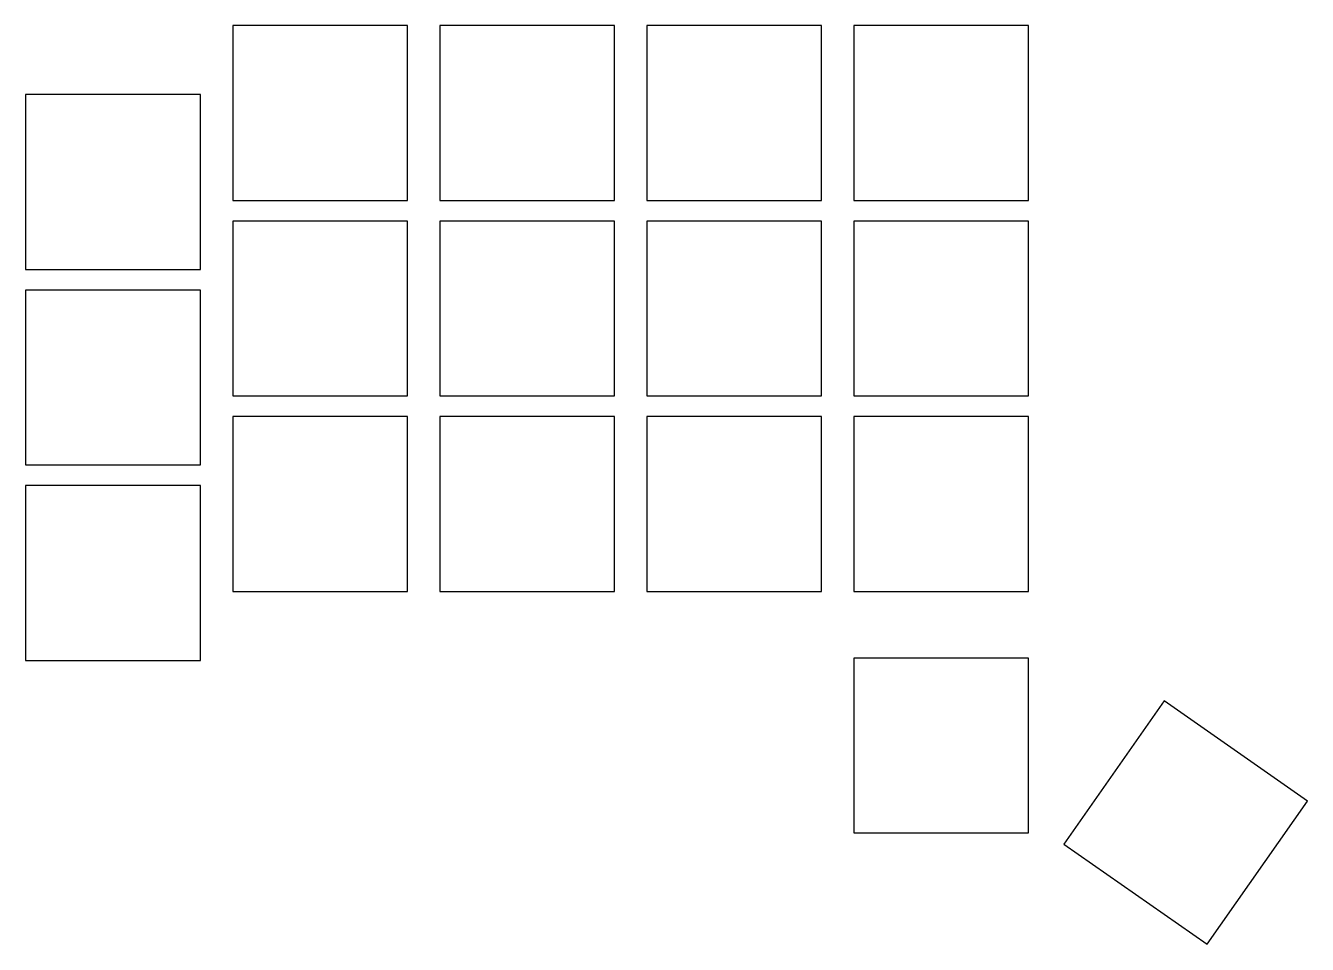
# Model space of a CAD drawing. Header units: millimetres. Extents: x -8 to 104, y -32 to 48.
import ezdxf

# ---------------------------------------------------------------- set-up
doc = ezdxf.new("R2010")
doc.units = ezdxf.units.MM

msp = doc.modelspace()

# ---------------------------------------------------------------- linework, layer by layer
at = {"linetype": 'CONTINUOUS'}
for p, q in [((25.6, 47.6), (10.4, 47.6)), ((10.4, 47.6), (10.4, 32.4)), ((25.6, 32.4), (25.6, 47.6)), ((43.6, 47.6), (28.4, 47.6)), ((28.4, 47.6), (28.4, 32.4)), ((43.6, 32.4), (43.6, 47.6)), ((61.6, 47.6), (46.4, 47.6)), ((46.4, 47.6), (46.4, 32.4)), ((61.6, 32.4), (61.6, 47.6)), ((79.6, 47.6), (64.4, 47.6)), ((64.4, 47.6), (64.4, 32.4)), ((79.6, 32.4), (79.6, 47.6)), ((7.6, 41.6), (-7.6, 41.6)), ((-7.6, 41.6), (-7.6, 26.4)), ((7.6, 26.4), (7.6, 41.6)), ((10.4, 32.4), (25.6, 32.4)), ((28.4, 32.4), (43.6, 32.4)), ((46.4, 32.4), (61.6, 32.4)), ((64.4, 32.4), (79.6, 32.4)), ((25.6, 30.6), (10.4, 30.6)), ((10.4, 30.6), (10.4, 15.4)), ((25.6, 15.4), (25.6, 30.6)), ((43.6, 30.6), (28.4, 30.6)), ((28.4, 30.6), (28.4, 15.4)), ((43.6, 15.4), (43.6, 30.6)), ((61.6, 30.6), (46.4, 30.6)), ((46.4, 30.6), (46.4, 15.4)), ((61.6, 15.4), (61.6, 30.6)), ((79.6, 30.6), (64.4, 30.6)), ((64.4, 30.6), (64.4, 15.4)), ((79.6, 15.4), (79.6, 30.6)), ((-7.6, 26.4), (7.6, 26.4)), ((7.6, 24.6), (-7.6, 24.6)), ((-7.6, 24.6), (-7.6, 9.4)), ((7.6, 9.4), (7.6, 24.6)), ((10.4, 15.4), (25.6, 15.4)), ((28.4, 15.4), (43.6, 15.4)), ((46.4, 15.4), (61.6, 15.4)), ((64.4, 15.4), (79.6, 15.4)), ((25.6, 13.6), (10.4, 13.6)), ((10.4, 13.6), (10.4, -1.6)), ((25.6, -1.6), (25.6, 13.6)), ((43.6, 13.6), (28.4, 13.6)), ((28.4, 13.6), (28.4, -1.6)), ((43.6, -1.6), (43.6, 13.6)), ((61.6, 13.6), (46.4, 13.6)), ((46.4, 13.6), (46.4, -1.6)), ((61.6, -1.6), (61.6, 13.6)), ((79.6, 13.6), (64.4, 13.6)), ((64.4, 13.6), (64.4, -1.6)), ((79.6, -1.6), (79.6, 13.6)), ((-7.6, 9.4), (7.6, 9.4)), ((7.6, 7.6), (-7.6, 7.6)), ((-7.6, 7.6), (-7.6, -7.6)), ((7.6, -7.6), (7.6, 7.6)), ((10.4, -1.6), (25.6, -1.6)), ((28.4, -1.6), (43.6, -1.6)), ((46.4, -1.6), (61.6, -1.6)), ((64.4, -1.6), (79.6, -1.6)), ((-7.6, -7.6), (7.6, -7.6)), ((79.6, -7.4), (64.4, -7.4)), ((64.4, -7.4), (64.4, -22.6)), ((79.6, -22.6), (79.6, -7.4)), ((91.38, -11.11), (82.66, -23.57)), ((103.83, -19.83), (91.38, -11.11)), ((95.11, -32.28), (103.83, -19.83)), ((64.4, -22.6), (79.6, -22.6)), ((82.66, -23.57), (95.11, -32.28))]:
    msp.add_line(p, q, dxfattribs=at)

doc.saveas('drawing.dxf')
